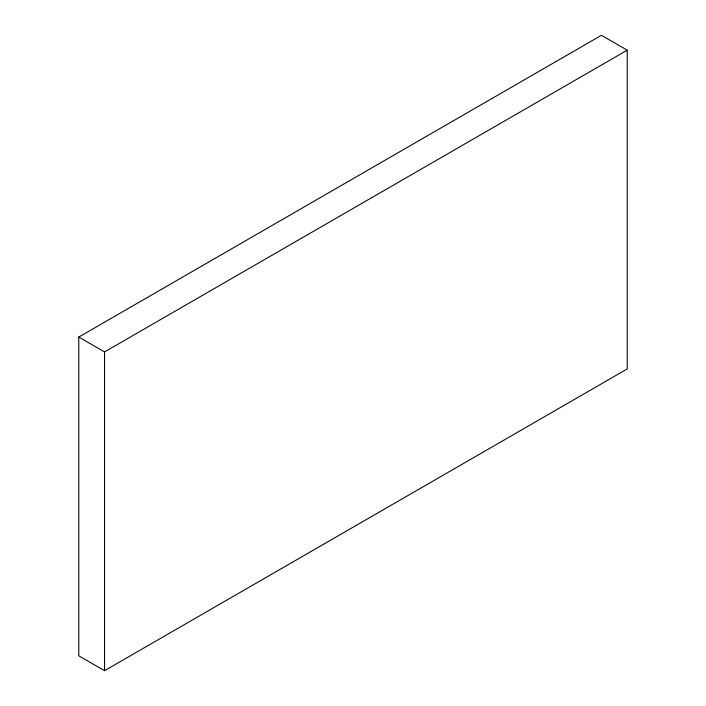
<?xml version="1.0" encoding="UTF-8"?>
<svg xmlns="http://www.w3.org/2000/svg" width="706" height="706" viewBox="0 0 706 706"><rect width="100%" height="100%" fill="white"/><g stroke="black" fill="none" stroke-linecap="round" stroke-linejoin="round"><path stroke-width="1.06" d="M78.781 337.062L601.45 35.3L627.219 50.179L627.219 368.938L104.55 670.7L78.781 655.821L78.781 337.062L104.55 351.932L627.219 50.179M104.55 351.932L104.55 670.7"/></g></svg>
